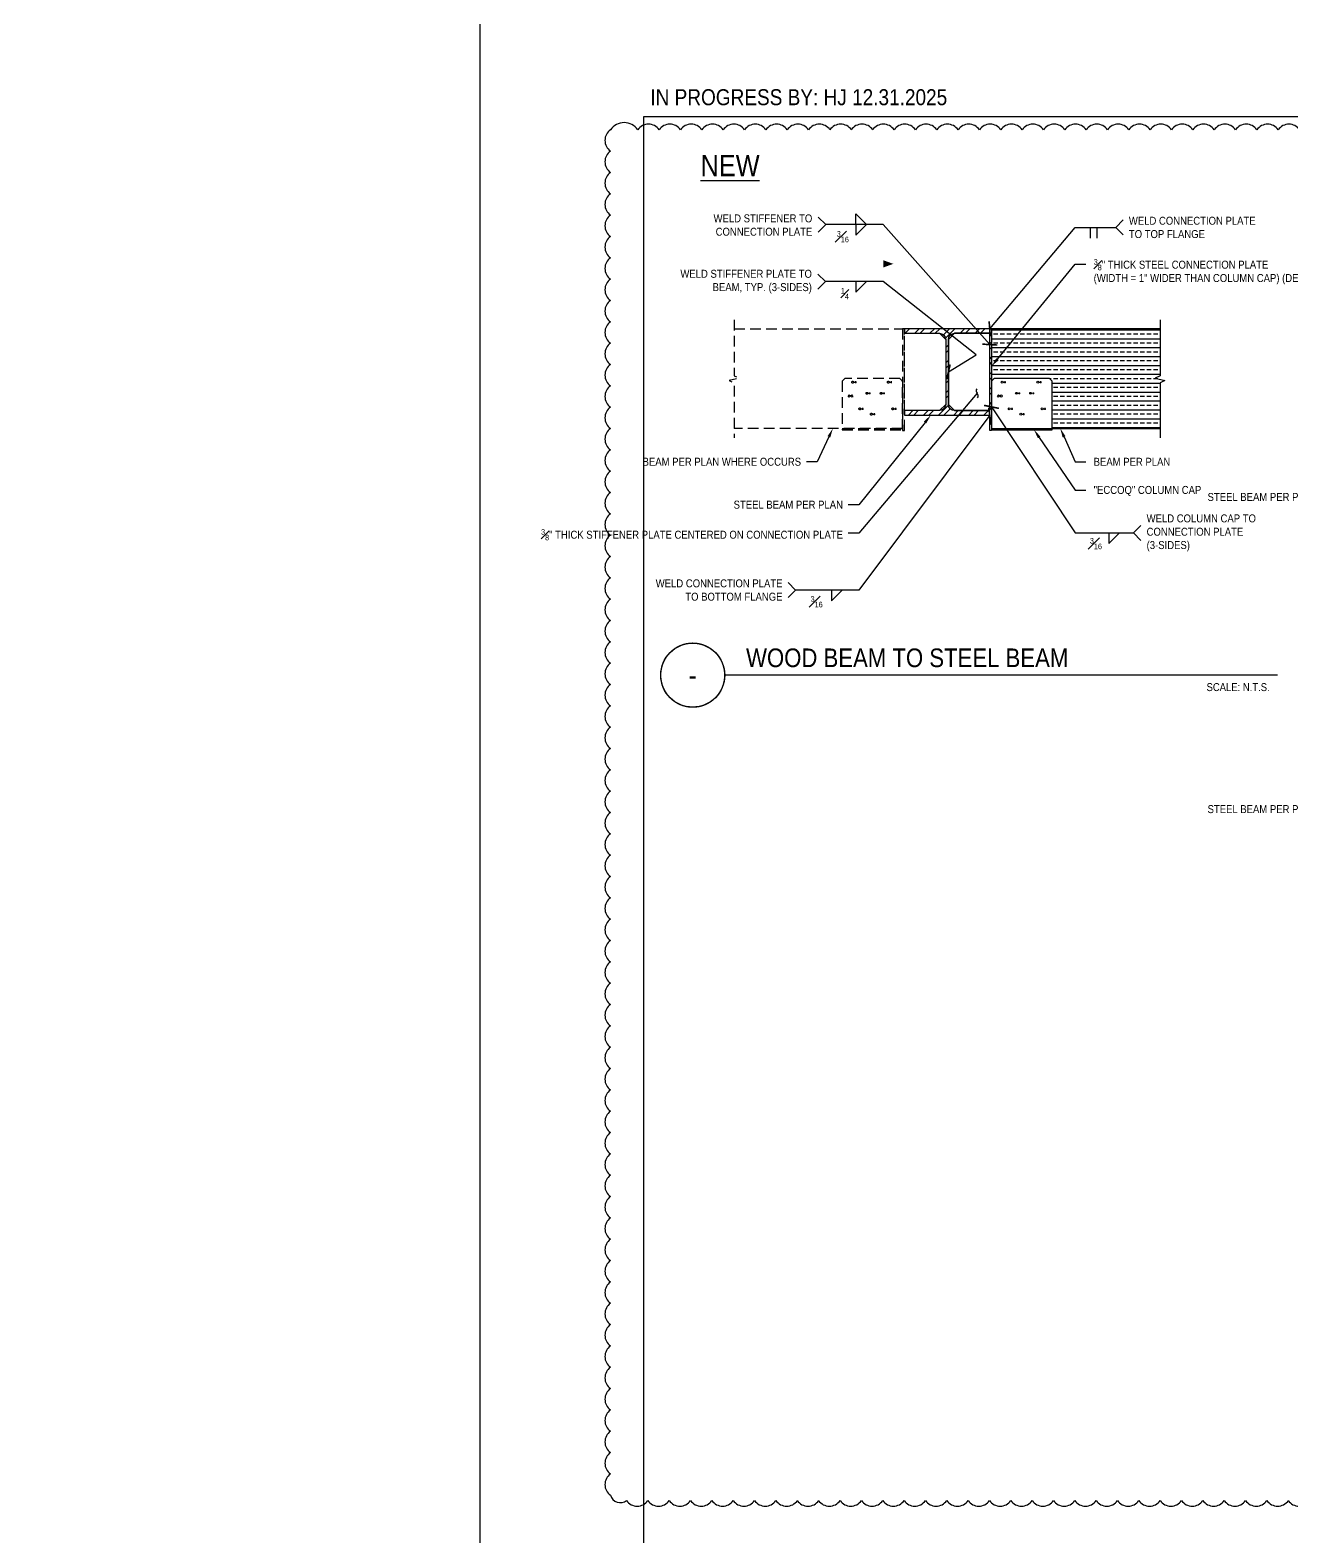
# Model space of a CAD drawing. Header units: inches. Extents: x -16404 to 14624, y -1591 to 16152.
# Drawn here: x -5856.7 to -5679.4, y 8576.3 to 8788.2 of the extents above; entities that cross this region are included whole.
import ezdxf
from ezdxf import colors
from ezdxf.entities.mleader import LeaderData, LeaderLine
from ezdxf.enums import TextEntityAlignment as Align
from ezdxf.math import Vec2, Vec3

# ---------------------------------------------------------------- set-up
doc = ezdxf.new("R2010")
doc.units = ezdxf.units.IN
doc.header["$LTSCALE"] = 24
doc.header["$MEASUREMENT"] = 0
doc.linetypes.add('HIDDEN4', pattern=[0.09375, 0.0625, -0.03125])
doc.layers.get('0').update_dxf_attribs({"linetype": 'CONTINUOUS'})
doc.layers.add('DESIGNER COMMENTS', color=221, linetype='CONTINUOUS', plot=False)
doc.layers.add('S-ANNO-GRID-NONPLOT', color=251, linetype='CONTINUOUS', plot=False)
for name, color, linetype in [('S-ANNO-DIMS', 2, 'CONTINUOUS'), ('S-ANNO-NOTE', 4, 'CONTINUOUS'), ('S-BREAK', 2, 'CONTINUOUS'), ('S-STEEL', 4, 'CONTINUOUS'), ('S-WOOD', 3, 'CONTINUOUS')]:
    doc.layers.add(name, color=color, linetype=linetype)
doc.layers.add('S-HATCH1', color=1, linetype='CONTINUOUS', transparency=0.5)
doc.styles.add('Arial', font='arial.ttf', dxfattribs={"width": 0.85})
doc.dimstyles.new('DIM-12$7', dxfattribs={"dimscale": 12, "dimtxt": 0.09375, "dimasz": 0.125, "dimexe": 0.0625, "dimexo": 0.0625, "dimgap": 0.0625, "dimtad": 1, "dimdec": 4, "dimzin": 11, "dimdsep": 46, "dimlunit": 4, "dimtxsty": 'Arial', "dimblk": 'ARCHTICK', "dimcen": 0.125, "dimclrd": 256, "dimclre": 256, "dimclrt": 4, "dimadec": 0, "dimazin": 0, "dimtfac": 0.75, "dimtdec": 4, "dimtofl": 0, "dimtmove": 0, "dimatfit": 3, "dimldrblk": 'ARCHTICK', "dimfxl": 1, "dimfrac": 1, "dimtolj": 1, "dimtzin": 11, "dimarcsym": 0})

# ---------------------------------------------------------------- blocks, each defined once
blk = doc.blocks.new('W12x65')
at = {"layer": 'S-HATCH1'}
h = blk.add_hatch(dxfattribs=at)
h.set_pattern_fill('STEEL', color=256, scale=12, style=0)
h.set_pattern_definition([(45, (-80.6333, -609.727), (-1.06066, 1.06066), []), (45, (-80.6333, -608.977), (-1.06066, 1.06066), [])])
edge = h.paths.add_edge_path()
edge.add_line((6, -6.0625), (6, -5.4375))
edge.add_line((6, -5.4375), (1.0625, -5.4375))
edge.add_arc((1.0625, -4.5625), 0.875, 180, 270, ccw=False)
edge.add_line((0.1875, -4.5625), (0.1875, 4.5625))
edge.add_arc((1.0625, 4.5625), 0.875, 90, 180, ccw=False)
edge.add_line((1.0625, 5.4375), (6, 5.4375))
edge.add_line((6, 5.4375), (6, 6.0625))
edge.add_line((6, 6.0625), (-6, 6.0625))
edge.add_line((-6, 6.0625), (-6, 5.4375))
edge.add_line((-6, 5.4375), (-1.0625, 5.4375))
edge.add_arc((-1.0625, 4.5625), 0.875, 0, 90, ccw=False)
edge.add_line((-0.1875, 4.5625), (-0.1875, -4.5625))
edge.add_arc((-1.0625, -4.5625), 0.875, -90, 0, ccw=False)
edge.add_line((-1.0625, -5.4375), (-6, -5.4375))
edge.add_line((-6, -5.4375), (-6, -6.0625))
edge.add_line((-6, -6.0625), (6, -6.0625))
at = {"layer": 'S-STEEL'}
blk.add_lwpolyline([(6, -6.0625), (6, -5.4375), (1.0625, -5.4375, -0.41421356), (0.1875, -4.5625), (0.1875, 4.5625, -0.41421356), (1.0625, 5.4375), (6, 5.4375), (6, 6.0625), (-6, 6.0625), (-6, 5.4375), (-1.0625, 5.4375, -0.41421356), (-0.1875, 4.5625), (-0.1875, -4.5625, -0.41421356), (-1.0625, -5.4375), (-6, -5.4375), (-6, -6.0625)], format="xyb", close=True, dxfattribs=at)
blk = doc.blocks.new('_ARCHTICK')
at = {"color": 0, "linetype": 'ByBlock', "const_width": 0.15}
blk.add_lwpolyline([(-0.5, -0.5), (0.5, 0.5)], dxfattribs=at)
blk = doc.blocks.new('_Integral')
at = {"color": 0, "linetype": 'ByBlock', "lineweight": -2}
for centre, start, end in [((0.44, -0.09), 102, 168), ((-0.44, 0.09), 282, 348)]:
    blk.add_arc(centre, 0.454, start, end, dxfattribs=at)
blk = doc.blocks.new('*U321')
at = {"const_width": 0.188}
for points in [[(-4.5, 0, -1), (4.5, 0, 3.732051)], [(-4.5, 0, 1), (4.5, 0, -3.732051)]]:
    blk.add_lwpolyline(points, format="xyb", dxfattribs=at)
blk.add_lwpolyline([(4.5, 0), (82.21, 0)], dxfattribs=at)
blk.add_circle((0, 0), 4.5)
at = {"style": 'Arial', "width": 0.85}
for tag, p in [('DWG_TITLE_1', (7.5, 6.19)), ('DWG_TITLE_2', (7.5, 2.44))]:
    blk.add_attdef(tag, text='', height=2.62, dxfattribs=at).set_placement(p, align=Align.MIDDLE_LEFT)
blk.add_attdef('#', text='', height=3, dxfattribs=at).set_placement((0, 0), align=Align.MIDDLE_CENTER)
blk.add_attdef('SCALE', text='', height=1.12, dxfattribs=at).set_placement((81.08, -1.12), align=Align.TOP_RIGHT)

msp = doc.modelspace()

# ---------------------------------------------------------------- hatches: boundary and pattern name
at = {"layer": 'S-HATCH1'}
h = msp.add_hatch(dxfattribs=at)
h.set_pattern_fill('STEEL', color=256, scale=12, style=0)
h.set_pattern_definition([(45, (-18679.8345, 3956.58), (-1.06066017, 1.06066017), []), (45, (-18679.8345, 3957.33), (-1.06066017, 1.06066017), [])])
h.paths.add_polyline_path([(-5721.56456, 8731.84968), (-5721.81456, 8731.84968), (-5721.81456, 8746.15523), (-5721.56456, 8746.15523)])
h = msp.add_hatch(dxfattribs=at)
h.set_pattern_fill('ANSI33', color=252, scale=5, angle=135, style=0)
h.set_pattern_definition([(180, (-18697.863, 3947.2595), (-2e-16, -1.25), []), (180, (-18698.488, 3947.8845), (-2e-16, -1.25), [0.625, -0.3125])])
h.paths.add_polyline_path([(-5697.88129, 8746.15523), (-5721.56456, 8746.15523), (-5721.56456, 8738.78023), (-5721.18956, 8739.15523), (-5713.43956, 8739.15523), (-5713.06456, 8738.78023), (-5713.06456, 8732.15523), (-5697.88129, 8732.15523), (-5697.88129, 8738.57011), (-5697.19008, 8738.88966), (-5698.57381, 8739.22676), (-5697.88129, 8739.54691)])

# ---------------------------------------------------------------- linework, layer by layer
at = {"layer": 'DESIGNER COMMENTS'}
msp.add_lwpolyline([(-5678.26538, 8774.1469, 0.52056705), (-5681.26538, 8774.1469, 0.52056705), (-5684.26538, 8774.1469, 0.52056705), (-5687.26538, 8774.1469, 0.52056705), (-5690.26538, 8774.1469, 0.52056705), (-5693.26538, 8774.1469, 0.52056705), (-5696.26538, 8774.1469, 0.52056705), (-5699.26538, 8774.1469, 0.52056705), (-5702.26538, 8774.1469, 0.52056705), (-5705.26538, 8774.1469, 0.52056705), (-5708.26538, 8774.1469, 0.52056705), (-5711.26538, 8774.1469, 0.52056705), (-5714.26538, 8774.1469, 0.52056705), (-5717.26538, 8774.1469, 0.52056705), (-5720.26538, 8774.1469, 0.52056705), (-5723.26538, 8774.1469, 0.52056705), (-5726.26538, 8774.1469, 0.52056705), (-5729.26538, 8774.1469, 0.52056705), (-5732.26538, 8774.1469, 0.52056705), (-5735.26538, 8774.1469, 0.52056705), (-5738.26538, 8774.1469, 0.52056705), (-5741.26538, 8774.1469, 0.52056705), (-5744.26538, 8774.1469, 0.52056705), (-5747.26538, 8774.1469, 0.52056705), (-5750.26538, 8774.1469, 0.52056705), (-5753.26538, 8774.1469, 0.52056705), (-5756.26538, 8774.1469, 0.52056705), (-5759.26538, 8774.1469, 0.52056705), (-5762.26538, 8774.1469, 0.52056705), (-5765.26538, 8774.1469, 0.52056705), (-5768.26538, 8774.1469, 0.52056705), (-5771.26538, 8774.1469, 0.52056705), (-5775.11211, 8774.1469, 0.52056705), (-5775.11211, 8771.1469, 0.52056705), (-5775.11211, 8768.1469, 0.52056705), (-5775.11211, 8765.1469, 0.52056705), (-5775.11211, 8762.1469, 0.52056705), (-5775.11211, 8759.1469, 0.52056705), (-5775.11211, 8756.1469, 0.52056705), (-5775.11211, 8753.1469, 0.52056705), (-5775.11211, 8750.1469, 0.52056705), (-5775.11211, 8747.1469, 0.52056705), (-5775.11211, 8744.1469, 0.52056705), (-5775.11211, 8741.1469, 0.52056705), (-5775.11211, 8738.1469, 0.52056705), (-5775.11211, 8735.1469, 0.52056705), (-5775.11211, 8732.1469, 0.52056705), (-5775.11211, 8729.1469, 0.52056705), (-5775.11211, 8726.1469, 0.52056705), (-5775.11211, 8723.1469, 0.52056705), (-5775.11211, 8720.1469, 0.52056705), (-5775.11211, 8717.1469, 0.52056705), (-5775.11211, 8714.1469, 0.52056705), (-5775.11211, 8711.1469, 0.52056705), (-5775.11211, 8708.1469, 0.52056705), (-5775.11211, 8705.1469, 0.52056705), (-5775.11211, 8702.1469, 0.52056705), (-5775.11211, 8699.1469, 0.52056705), (-5775.11211, 8696.1469, 0.52056705), (-5775.11211, 8693.1469, 0.52056705), (-5775.11211, 8690.1469, 0.52056705), (-5775.11211, 8687.1469, 0.52056705), (-5775.11211, 8684.1469, 0.52056705), (-5775.11211, 8681.1469, 0.52056705), (-5775.11211, 8678.1469, 0.52056705), (-5775.11211, 8675.1469, 0.52056705), (-5775.11211, 8672.1469, 0.52056705), (-5775.11211, 8669.1469, 0.52056705), (-5775.11211, 8666.1469, 0.52056705), (-5775.11211, 8663.1469, 0.52056705), (-5775.11211, 8660.1469, 0.52056705), (-5775.11211, 8657.1469, 0.52056705), (-5775.11211, 8654.1469, 0.52056705), (-5775.11211, 8651.1469, 0.52056705), (-5775.11211, 8648.1469, 0.52056705), (-5775.11211, 8645.1469, 0.52056705), (-5775.11211, 8642.1469, 0.52056705), (-5775.11211, 8639.1469, 0.52056705), (-5775.11211, 8636.1469, 0.52056705), (-5775.11211, 8633.1469, 0.52056705), (-5775.11211, 8630.1469, 0.52056705), (-5775.11211, 8627.1469, 0.52056705), (-5775.11211, 8624.1469, 0.52056705), (-5775.11211, 8621.1469, 0.52056705), (-5775.11211, 8618.1469, 0.52056705), (-5775.11211, 8615.1469, 0.52056705), (-5775.11211, 8612.1469, 0.52056705), (-5775.11211, 8609.1469, 0.52056705), (-5775.11211, 8606.1469, 0.52056705), (-5775.11211, 8603.1469, 0.52056705), (-5775.11211, 8600.1469, 0.52056705), (-5775.11211, 8597.1469, 0.52056705), (-5775.11211, 8594.1469, 0.52056705), (-5775.11211, 8591.1469, 0.52056705), (-5775.11211, 8588.1469, 0.52056705), (-5775.11211, 8585.1469, 0.52056705), (-5775.11211, 8582.1469, 0.52056705), (-5772.85487, 8581.40414, 0.52056705), (-5769.85487, 8581.40414, 0.52056705), (-5766.85487, 8581.40414, 0.52056705), (-5763.85487, 8581.40414, 0.52056705), (-5760.85487, 8581.40414, 0.52056705), (-5757.85487, 8581.40414, 0.52056705), (-5754.85487, 8581.40414, 0.52056705), (-5751.85487, 8581.40414, 0.52056705), (-5748.85487, 8581.40414, 0.52056705), (-5745.85487, 8581.40414, 0.52056705), (-5742.85487, 8581.40414, 0.52056705), (-5739.85487, 8581.40414, 0.52056705), (-5736.85487, 8581.40414, 0.52056705), (-5733.85487, 8581.40414, 0.52056705), (-5730.85487, 8581.40414, 0.52056705), (-5727.85487, 8581.40414, 0.52056705), (-5724.85487, 8581.40414, 0.52056705), (-5721.85487, 8581.40414, 0.52056705), (-5718.85487, 8581.40414, 0.52056705), (-5715.85487, 8581.40414, 0.52056705), (-5712.85487, 8581.40414, 0.52056705), (-5709.85487, 8581.40414, 0.52056705), (-5706.85487, 8581.40414, 0.52056705), (-5703.85487, 8581.40414, 0.52056705), (-5700.85487, 8581.40414, 0.52056705), (-5697.85487, 8581.40414, 0.52056705), (-5694.85487, 8581.40414, 0.52056705), (-5691.85487, 8581.40414, 0.52056705), (-5688.85487, 8581.40414, 0.52056705), (-5685.85487, 8581.40414, 0.52056705), (-5682.85487, 8581.40414, 0.52056705), (-5679.85487, 8581.40414, 0.52056705), (-5676.85487, 8581.40414, 0.52056705)], format="xyb", dxfattribs=at)
msp.add_lwpolyline([(-5770.42937, 8776.0066), (-5572.20566, 8776.0066), (-5572.20566, 8392.37727), (-5770.42937, 8392.37727)], close=True, dxfattribs=at)
at = {"layer": 'S-ANNO-DIMS'}
msp.add_line((-5736.76981, 8752.78898), (-5744.90333, 8752.78898), dxfattribs=at)
at = {"layer": 'S-ANNO-GRID-NONPLOT'}
msp.add_lwpolyline([(-3178.46748, 7440), (-5793.41764, 7440), (-5793.41764, 9000), (-3178.46748, 9000)], close=True, dxfattribs=at)
at = {"layer": 'S-ANNO-NOTE'}
for p, q in [((-5707.6484, 8758.90993), (-5707.6484, 8760.40993)), ((-5706.73469, 8758.90993), (-5706.73469, 8760.40993))]:
    msp.add_line(p, q, dxfattribs=at)
for points in [[(-5740.65096, 8760.80187), (-5740.65096, 8762.30187), (-5739.15096, 8760.80187)], [(-5745.9062, 8759.74121), (-5744.84554, 8760.80187), (-5745.9062, 8761.86253)], [(-5740.65096, 8760.80187), (-5740.65096, 8759.30187), (-5739.15096, 8760.80187)], [(-5703.05351, 8759.34927), (-5704.11417, 8760.40993), (-5703.05351, 8761.47059)], [(-5745.96399, 8751.72832), (-5744.90333, 8752.78898), (-5745.96399, 8753.84964)], [(-5740.63955, 8752.78898), (-5740.63955, 8751.28898), (-5739.13955, 8752.78898)], [(-5700.55847, 8716.39904), (-5701.61913, 8717.4597), (-5700.55847, 8718.52036)], [(-5705.06357, 8717.4597), (-5705.06357, 8715.9597), (-5703.56357, 8717.4597)], [(-5750.14931, 8708.36287), (-5749.08865, 8709.42353), (-5750.14931, 8710.48419)], [(-5744.03731, 8709.42353), (-5744.03731, 8707.92353), (-5742.53731, 8709.42353)]]:
    msp.add_lwpolyline(points, dxfattribs=at)
msp.add_lwpolyline([(-5736.78122, 8752.80187, 0, 0, 0), (-5736.78122, 8755.28884, 1.02606, 0, 0), (-5735.37168, 8755.28884, 0, 0, 0)], format="xyseb", dxfattribs=at)
at = {"layer": 'S-BREAK', "color": 1, "linetype": 'HIDDEN4', "flags": 128}
msp.add_lwpolyline([(-5757.74783, 8747.42053), (-5757.74783, 8739.54691), (-5757.05531, 8739.22676), (-5758.43905, 8738.88966), (-5757.74783, 8738.57011), (-5757.74783, 8730.84834)], dxfattribs=at)
at = {"layer": 'S-BREAK', "flags": 128}
msp.add_lwpolyline([(-5697.88129, 8747.42053), (-5697.88129, 8739.54691), (-5698.57381, 8739.22676), (-5697.19008, 8738.88966), (-5697.88129, 8738.57011), (-5697.88129, 8730.84834)], dxfattribs=at)
at = {"layer": 'S-STEEL', "color": 1, "linetype": 'HIDDEN4'}
for p, q in [((-5742.18956, 8739.15523), (-5742.56456, 8738.78023)), ((-5742.56456, 8738.78023), (-5742.56456, 8731.97468)), ((-5734.43956, 8739.15523), (-5742.18956, 8739.15523)), ((-5740.68956, 8738.78794), (-5740.68956, 8738.52252)), ((-5735.68956, 8738.78794), (-5735.68956, 8738.52252)), ((-5734.43956, 8739.15523), (-5734.06456, 8738.78023)), ((-5734.06456, 8731.97468), (-5734.06456, 8738.78023)), ((-5741.73265, 8736.72082), (-5741.56056, 8736.89291)), ((-5741.56056, 8736.54873), (-5741.73265, 8736.72082)), ((-5741.56056, 8736.89291), (-5741.38846, 8736.72082)), ((-5741.38846, 8736.72082), (-5741.56056, 8736.54873)), ((-5741.33333, 8736.74916), (-5741.20896, 8736.87234)), ((-5741.33333, 8736.69248), (-5741.20896, 8736.5693)), ((-5741.03778, 8736.74916), (-5741.16215, 8736.87234)), ((-5741.03778, 8736.69248), (-5741.16215, 8736.5693)), ((-5740.81751, 8738.65523), (-5740.55191, 8738.65523)), ((-5738.81751, 8737.09273), (-5738.55191, 8737.09273)), ((-5738.68956, 8737.22544), (-5738.68956, 8736.96002)), ((-5736.81751, 8737.09273), (-5736.55191, 8737.09273)), ((-5736.68956, 8737.22544), (-5736.68956, 8736.96002)), ((-5735.81751, 8738.65523), (-5735.55191, 8738.65523)), ((-5739.81751, 8734.90523), (-5739.55191, 8734.90523)), ((-5739.68956, 8735.03794), (-5739.68956, 8734.77252)), ((-5735.19251, 8734.90523), (-5734.92691, 8734.90523)), ((-5735.06456, 8735.03794), (-5735.06456, 8734.77252)), ((-5738.19251, 8734.15523), (-5737.92691, 8734.15523)), ((-5738.06456, 8734.28794), (-5738.06456, 8734.02252)), ((-5742.56456, 8732.15523), (-5734.06456, 8732.15523)), ((-5742.56456, 8731.97468), (-5734.06456, 8731.97468))]:
    msp.add_line(p, q, dxfattribs=at)
at = {"layer": 'S-STEEL', "color": 2}
for p, q in [((-5721.18956, 8739.15523), (-5721.56456, 8738.78023)), ((-5721.56456, 8738.78023), (-5721.56456, 8731.97468)), ((-5713.43956, 8739.15523), (-5721.18956, 8739.15523)), ((-5719.68956, 8738.78794), (-5719.68956, 8738.52252)), ((-5714.68956, 8738.78794), (-5714.68956, 8738.52252)), ((-5713.43956, 8739.15523), (-5713.06456, 8738.78023)), ((-5713.06456, 8731.97468), (-5713.06456, 8738.78023)), ((-5720.73265, 8736.72082), (-5720.56056, 8736.89291)), ((-5720.56056, 8736.54873), (-5720.73265, 8736.72082)), ((-5720.56056, 8736.89291), (-5720.38846, 8736.72082)), ((-5720.38846, 8736.72082), (-5720.56056, 8736.54873)), ((-5720.33333, 8736.74916), (-5720.20896, 8736.87234)), ((-5720.33333, 8736.69248), (-5720.20896, 8736.5693)), ((-5720.03778, 8736.74916), (-5720.16215, 8736.87234)), ((-5720.03778, 8736.69248), (-5720.16215, 8736.5693)), ((-5719.81751, 8738.65523), (-5719.55191, 8738.65523)), ((-5717.81751, 8737.09273), (-5717.55191, 8737.09273)), ((-5717.68956, 8737.22544), (-5717.68956, 8736.96002)), ((-5715.81751, 8737.09273), (-5715.55191, 8737.09273)), ((-5715.68956, 8737.22544), (-5715.68956, 8736.96002)), ((-5714.81751, 8738.65523), (-5714.55191, 8738.65523)), ((-5718.81751, 8734.90523), (-5718.55191, 8734.90523)), ((-5718.68956, 8735.03794), (-5718.68956, 8734.77252)), ((-5714.19251, 8734.90523), (-5713.92691, 8734.90523)), ((-5714.06456, 8735.03794), (-5714.06456, 8734.77252)), ((-5717.19251, 8734.15523), (-5716.92691, 8734.15523)), ((-5717.06456, 8734.28794), (-5717.06456, 8734.02252)), ((-5721.56456, 8732.15523), (-5713.06456, 8732.15523)), ((-5721.56456, 8731.97468), (-5713.06456, 8731.97468))]:
    msp.add_line(p, q, dxfattribs=at)
at = {"layer": 'S-STEEL', "color": 1, "linetype": 'HIDDEN4'}
msp.add_lwpolyline([(-5734.06456, 8731.84884), (-5733.81456, 8731.84884), (-5733.81456, 8746.15523), (-5734.06456, 8746.15523)], close=True, dxfattribs=at)
at = {"layer": 'S-STEEL'}
for points in [[(-5721.81456, 8745.53023), (-5726.75206, 8745.53023), (-5727.62706, 8744.65523), (-5727.62706, 8735.53023), (-5726.75206, 8734.65523), (-5721.81456, 8734.65523)], [(-5721.56456, 8731.84968), (-5721.81456, 8731.84968), (-5721.81456, 8746.15523), (-5721.56456, 8746.15523)]]:
    msp.add_lwpolyline(points, close=True, dxfattribs=at)
at = {"layer": 'S-STEEL', "color": 1, "linetype": 'HIDDEN4'}
for centre in [(-5741.06456, 8738.65523), (-5736.06456, 8738.65523), (-5739.06456, 8737.09273), (-5737.06456, 8737.09273), (-5740.06456, 8734.90523), (-5735.43956, 8734.90523), (-5738.43956, 8734.15523)]:
    msp.add_circle(centre, 0.1328, dxfattribs=at)
at = {"layer": 'S-STEEL', "color": 2}
for centre in [(-5720.06456, 8738.65523), (-5715.06456, 8738.65523), (-5718.06456, 8737.09273), (-5716.06456, 8737.09273), (-5719.06456, 8734.90523), (-5714.43956, 8734.90523), (-5717.43956, 8734.15523)]:
    msp.add_circle(centre, 0.1328, dxfattribs=at)
at = {"layer": 'S-WOOD', "color": 1, "linetype": 'HIDDEN4'}
msp.add_lwpolyline([(-5757.74783, 8746.15523), (-5734.06456, 8746.15523), (-5734.06456, 8732.15523), (-5757.74783, 8732.15523)], dxfattribs=at)
msp.add_lwpolyline([(-5733.81456, 8745.53023), (-5728.87706, 8745.53023), (-5728.00206, 8744.65523), (-5728.00206, 8735.53023), (-5728.87706, 8734.65523), (-5733.81456, 8734.65523)], close=True, dxfattribs=at)
at = {"layer": 'S-WOOD'}
msp.add_lwpolyline([(-5697.88129, 8746.15523), (-5721.56456, 8746.15523), (-5721.56456, 8732.15523), (-5697.88129, 8732.15523)], dxfattribs=at)

# ---------------------------------------------------------------- block references
at = {"layer": 'S-ANNO-NOTE'}
msp.add_blockref('*U321', (-5763.55715, 8697.46147), dxfattribs=at).add_auto_attribs({'#': '-', 'DWG_TITLE_2': 'WOOD BEAM TO STEEL BEAM', 'SCALE': 'SCALE: N.T.S.'})
at = {"layer": 'S-STEEL'}
msp.add_blockref('W12x65', (-5727.81456, 8740.09273), dxfattribs=at)

# ---------------------------------------------------------------- texts
at = {"layer": 'DESIGNER COMMENTS', "insert": (-5769.51472, 8779.84791), "char_height": 2.25, "width": 42.9137331, "attachment_point": 1, "style": 'Arial'}
msp.add_mtext('\\A1;IN PROGRESS BY: HJ 12.31.2025', dxfattribs=at)
at = {"layer": 'S-ANNO-NOTE', "color": 4, "char_height": 1.125, "style": 'Arial'}
for s, insert, width, attachment_point in [('WELD STIFFENER TO CONNECTION PLATE', (-5746.74982, 8760.73907), 15.0473442, 6), ('\\A1;{\\H0.7x;\\S3#16;} ', (-5741.61134, 8759.90223), 3.6570708, 3), ('WELD CONNECTION PLATE TO TOP FLANGE', (-5702.26175, 8760.40993), 17.8691579, 4), ('WELD STIFFENER PLATE TO BEAM, TYP. (3-SIDES)', (-5746.80761, 8752.78898), 20.3312475, 6), ('\\A1;{\\H0.7x;\\S1#4;}', (-5741.59994, 8751.88934), 3.6570708, 3), ('WELD COLUMN CAP TO CONNECTION PLATE (3-SIDES)', (-5699.76671, 8717.4597), 18.0101604, 4), ('\\A1;{\\H0.7x;\\S3#16;} ', (-5707.74433, 8716.75021), 2.0903287, 1), ('WELD CONNECTION PLATE TO BOTTOM FLANGE', (-5750.94107, 8709.42353), 18.8929701, 6), ('\\A1;{\\H0.7x;\\S3#16;}', (-5746.99038, 8708.57477), 2.0903287, 1)]:
    msp.add_mtext(s, dxfattribs=dict(at, insert=insert, width=width, attachment_point=attachment_point))

# ---------------------------------------------------------------- leaders
at = {"layer": 'DESIGNER COMMENTS'}
ml = msp.add_multileader_mtext('Standard', dxfattribs=at)
ml.set_content('{\\L\\C256;NEW}', color=4, style='Arial')
ml.set_leader_properties(color=2)
ml.build(insert=Vec2(0, 0))
ml.multileader.update_dxf_attribs({"dogleg_length": 0.36, "arrow_head_size": 1.3125, "scale": 12})
ctx = ml.context
ctx.base_point, ctx.scale, ctx.char_height, ctx.arrow_head_size, ctx.landing_gap_size, ctx.plane_origin = Vec3(-5763.54033, 8768.81856), 12, 3, 1.3125, 1.08, Vec3(-5804.78309, 8473.68794)
notes = []
notes.append((ctx, [(0, (0, 0, 0), (0, 0), (1, 0), 1, [])]))
ctx.mtext.insert, ctx.mtext.width, ctx.mtext.flow_direction = Vec3(-5762.46033, 8770.61856), 16.4652379, 5
at = {"layer": 'S-ANNO-DIMS'}
for points in [[(-5721.78871, 8743.93913), (-5736.78122, 8760.80187), (-5744.84554, 8760.80187)], [(-5721.81456, 8746.15523), (-5709.7887, 8760.40993), (-5704.11417, 8760.40993)], [(-5727.62706, 8740.09273), (-5723.72393, 8742.49112), (-5736.76981, 8752.78898)], [(-5721.56456, 8735.18521), (-5709.7887, 8717.4597), (-5701.61913, 8717.4597)], [(-5721.81456, 8734.03023), (-5740.19271, 8709.42353), (-5749.08865, 8709.42353)]]:
    msp.add_leader(points, dimstyle='DIM-12$7', dxfattribs=at)
at = {"layer": 'S-ANNO-NOTE'}
ml = msp.add_multileader_mtext('Standard', dxfattribs=at)
ml.set_content('\\A1;{\\H0.7x;\\S3#8;}" THICK STEEL CONNECTION PLATE\\P(WIDTH = 1" WIDER THAN COLUMN CAP) (DEPTH = WOOD OR STEEL BEAM DEPTH, WHICHEVER IS LARGER)', color=4, style='Arial')
ml.set_leader_properties(color=2)
ml.build(insert=Vec2(0, 0))
ml.multileader.update_dxf_attribs({"dogleg_length": 0.36, "arrow_head_size": 1.3125, "scale": 12})
ctx = ml.context
ctx.base_point, ctx.scale, ctx.char_height, ctx.arrow_head_size, ctx.landing_gap_size, ctx.plane_origin = Vec3(-5708.2887, 8755.23407), 12, 1.125, 1.3125, 1.08, Vec3(-5753.49548, 9053.5689)
notes.append((ctx, [(0, (1, 1, 0), (-5709.7887, 8755.23407), (1, 0), 1.5, [(0, [(-5721.56456, 8740.87889)], 0, [])])]))
ctx.mtext.insert, ctx.mtext.width, ctx.mtext.flow_direction = Vec3(-5707.2087, 8755.96195), 26.9736838, 5
ml = msp.add_multileader_mtext('Standard', dxfattribs=at)
ml.set_content('\\A1;{\\C4;"MST60" STRAP}', color=4, style='Arial')
ml.set_leader_properties(color=2)
ml.build(insert=Vec2(0, 0))
ml.multileader.update_dxf_attribs({"dogleg_length": 0.36, "arrow_head_size": 1.3125, "scale": 12})
ctx = ml.context
ctx.base_point, ctx.scale, ctx.char_height, ctx.arrow_head_size, ctx.landing_gap_size, ctx.plane_origin = Vec3(-5655.90868, 8753.97287), 12, 1.125, 1.3125, 1.08, Vec3(-5598.36439, 9058.51297)
ctx.text_align_type = 2
notes.append((ctx, [(0, (1, 1, 0), (-5642.28893, 8753.97287), (-1, 0), 1.5, [(0, [(-5637.52802, 8747.40523)], 0, [])])]))
ctx.mtext.insert, ctx.mtext.width, ctx.mtext.alignment, ctx.mtext.flow_direction = Vec3(-5644.86893, 8754.54496), 17.2583386, 3, 5
ml = msp.add_multileader_mtext('Standard', dxfattribs=at)
ml.set_content('\\A1;{\\H0.7x;\\C4;\\S3#8;\\H1.42857x;" THICK STIFFENER PLATE CENTERED ON CONNECTION PLATE}', color=256, style='Arial')
ml.set_leader_properties(color=2)
ml.set_arrow_properties(name='INTEGRAL')
ml.build(insert=Vec2(0, 0))
ml.multileader.update_dxf_attribs({"dogleg_length": 0.36, "arrow_head_size": 1.3125, "scale": 12})
ctx = ml.context
ctx.base_point, ctx.scale, ctx.char_height, ctx.arrow_head_size, ctx.landing_gap_size, ctx.plane_origin = Vec3(-5766.7317, 8717.42353), 12, 1.125, 1.3125, 0.75, Vec3(-5695.57217, 9015.75836)
ctx.text_align_type = 2
notes.append((ctx, [(0, (1, 1, 0), (-5740.19271, 8717.42353), (-1, 0), 1.5, [(0, [(-5723.57824, 8737.09164)], 0, [])])]))
ctx.mtext.insert, ctx.mtext.width, ctx.mtext.alignment, ctx.mtext.flow_direction = Vec3(-5742.44271, 8717.99563), 24.332059, 3, 5
ml = msp.add_multileader_mtext('Standard', dxfattribs=at)
ml.set_content('\\A1;{\\C4;STEEL BEAM PER PLAN}', color=256, style='Arial')
ml.set_leader_properties(color=2)
ml.build(insert=Vec2(0, 0))
ml.multileader.update_dxf_attribs({"dogleg_length": 0.36, "arrow_head_size": 1.3125, "scale": 12})
ctx = ml.context
ctx.base_point, ctx.scale, ctx.char_height, ctx.arrow_head_size, ctx.landing_gap_size, ctx.plane_origin = Vec3(-5758.39096, 8721.42353), 12, 1.125, 1.3125, 0.75, Vec3(-5695.43156, 9019.75836)
ctx.text_align_type = 2
notes.append((ctx, [(0, (1, 1, 0), (-5740.19271, 8721.42353), (-1, 0), 1.5, [(0, [(-5730.07909, 8734.03023)], 0, [])])]))
ctx.mtext.insert, ctx.mtext.width, ctx.mtext.alignment, ctx.mtext.flow_direction = Vec3(-5742.44271, 8721.99563), 24.332059, 3, 5
ml = msp.add_multileader_mtext('Standard', dxfattribs=at)
ml.set_content('\\A1;{\\C4;STEEL BEAM PER PLAN w/ BOLTED WEB NAILERS PER TYPICAL DETAILS}', color=4, style='Arial')
ml.set_leader_properties(color=2)
ml.build(insert=Vec2(0, 0))
ml.multileader.update_dxf_attribs({"dogleg_length": 0.36, "arrow_head_size": 1.3125, "scale": 12})
ctx = ml.context
ctx.base_point, ctx.scale, ctx.char_height, ctx.arrow_head_size, ctx.landing_gap_size, ctx.plane_origin = Vec3(-5671.07207, 8722.50737), 12, 1.125, 1.3125, 1.08, Vec3(-5598.36439, 9024.40773)
ctx.text_align_type = 2
notes.append((ctx, [(0, (1, 1, 0), (-5641.33828, 8722.50737), (-1, 0), 1.5, [(0, [(-5634.96149, 8734.03023)], 0, [])])]))
ctx.mtext.insert, ctx.mtext.width, ctx.mtext.alignment, ctx.mtext.flow_direction = Vec3(-5643.91828, 8723.07947), 26.6099053, 3, 5
ml = msp.add_multileader_mtext('Standard', dxfattribs=at)
ml.set_content('\\A1;{\\C4;BEAM PER PLAN WHERE OCCURS}', color=256, style='Arial')
ml.set_leader_properties(color=2)
ml.build(insert=Vec2(0, 0))
ml.multileader.update_dxf_attribs({"dogleg_length": 0.36, "arrow_head_size": 1.3125, "scale": 12})
ctx = ml.context
ctx.base_point, ctx.scale, ctx.char_height, ctx.arrow_head_size, ctx.landing_gap_size, ctx.plane_origin = Vec3(-5760.12905, 8727.4597), 12, 1.125, 1.3125, 0.75, Vec3(-5695.43156, 9025.79453)
ctx.text_align_type = 2
notes.append((ctx, [(0, (1, 1, 0), (-5746.0826, 8727.4597), (-1, 0), 1.5, [(0, [(-5743.85496, 8732.15523)], 0, [])])]))
ctx.mtext.insert, ctx.mtext.width, ctx.mtext.alignment, ctx.mtext.flow_direction = Vec3(-5748.3326, 8728.0318), 14.8925843, 3, 5
ml = msp.add_multileader_mtext('Standard', dxfattribs=at)
ml.set_content('\\A1;{\\C4;FULL DEPTH LSL LEDGER PER TYPICAL DETAILS}', color=4, style='Arial')
ml.set_leader_properties(color=2)
ml.build(insert=Vec2(0, 0))
ml.multileader.update_dxf_attribs({"dogleg_length": 0.36, "arrow_head_size": 1.3125, "scale": 12})
ctx = ml.context
ctx.base_point, ctx.scale, ctx.char_height, ctx.arrow_head_size, ctx.landing_gap_size, ctx.plane_origin = Vec3(-5663.331, 8728.28371), 12, 1.125, 1.3125, 1.08, Vec3(-5598.36439, 9031.39692)
ctx.text_align_type = 2
notes.append((ctx, [(0, (1, 1, 0), (-5643.01946, 8728.28371), (-1, 0), 1.5, [(0, [(-5640.2662, 8732.15523)], 0, [])])]))
ctx.mtext.insert, ctx.mtext.width, ctx.mtext.alignment, ctx.mtext.flow_direction = Vec3(-5645.59946, 8728.8558), 19.7489956, 3, 5
ml = msp.add_multileader_mtext('Standard', dxfattribs=at)
ml.set_content('\\A1;{\\C4;"ECCOQ" COLUMN CAP}', color=4, style='Arial')
ml.set_leader_properties(color=2)
ml.build(insert=Vec2(0, 0))
ml.multileader.update_dxf_attribs({"dogleg_length": 0.36, "arrow_head_size": 1.3125, "scale": 12})
ctx = ml.context
ctx.base_point, ctx.scale, ctx.char_height, ctx.arrow_head_size, ctx.landing_gap_size, ctx.plane_origin = Vec3(-5708.2887, 8723.4597), 12, 1.125, 1.3125, 1.08, Vec3(-5753.49548, 9021.79453)
notes.append((ctx, [(0, (1, 1, 0), (-5709.7887, 8723.4597), (1, 0), 1.5, [(0, [(-5715.60865, 8731.97468)], 0, [])])]))
ctx.mtext.insert, ctx.mtext.width, ctx.mtext.flow_direction = Vec3(-5707.2087, 8724.06595), 24.332059, 5
ml = msp.add_multileader_mtext('Standard', dxfattribs=at)
ml.set_content('\\A1;{\\C4;BEAM PER PLAN}', color=4, style='Arial')
ml.set_leader_properties(color=2)
ml.build(insert=Vec2(0, 0))
ml.multileader.update_dxf_attribs({"dogleg_length": 0.36, "arrow_head_size": 1.3125, "scale": 12})
ctx = ml.context
ctx.base_point, ctx.scale, ctx.char_height, ctx.arrow_head_size, ctx.landing_gap_size, ctx.plane_origin = Vec3(-5708.2887, 8727.4597), 12, 1.125, 1.3125, 1.08, Vec3(-5753.49548, 9025.94854)
notes.append((ctx, [(0, (1, 1, 0), (-5709.7887, 8727.4597), (1, 0), 1.5, [(0, [(-5711.90878, 8732.15523)], 0, [])])]))
ctx.mtext.insert, ctx.mtext.width, ctx.mtext.flow_direction = Vec3(-5707.2087, 8728.0222), 24.332059, 5
ml = msp.add_multileader_mtext('Standard', dxfattribs=at)
ml.set_content('\\A1;{\\C4;STEEL BEAM PER PLAN w/ BOLTED WEB NAILERS PER TYPICAL DETAILS}', color=4, style='Arial')
ml.set_leader_properties(color=2)
ml.build(insert=Vec2(0, 0))
ml.multileader.update_dxf_attribs({"dogleg_length": 0.36, "arrow_head_size": 1.3125, "scale": 12})
ctx = ml.context
ctx.base_point, ctx.scale, ctx.char_height, ctx.arrow_head_size, ctx.landing_gap_size, ctx.plane_origin = Vec3(-5671.07207, 8678.61897), 12, 1.125, 1.3125, 1.08, Vec3(-5598.36439, 8980.51933)
ctx.text_align_type = 2
notes.append((ctx, [(0, (1, 1, 0), (-5641.33828, 8678.61897), (-1, 0), 1.5, [(0, [(-5634.96149, 8690.14183)], 0, [])])]))
ctx.mtext.insert, ctx.mtext.width, ctx.mtext.alignment, ctx.mtext.flow_direction = Vec3(-5643.91828, 8679.19107), 26.6099053, 3, 5
ml = msp.add_multileader_mtext('Standard', dxfattribs=at)
ml.set_content('\\A1;{\\C4;FULL DEPTH LSL LEDGER PER TYPICAL DETAILS}', color=4, style='Arial')
ml.set_leader_properties(color=2)
ml.build(insert=Vec2(0, 0))
ml.multileader.update_dxf_attribs({"dogleg_length": 0.36, "arrow_head_size": 1.3125, "scale": 12})
ctx = ml.context
ctx.base_point, ctx.scale, ctx.char_height, ctx.arrow_head_size, ctx.landing_gap_size, ctx.plane_origin = Vec3(-5663.331, 8684.39531), 12, 1.125, 1.3125, 1.08, Vec3(-5598.36439, 8987.50852)
ctx.text_align_type = 2
notes.append((ctx, [(0, (1, 1, 0), (-5643.01946, 8684.39531), (-1, 0), 1.5, [(0, [(-5640.2662, 8688.26683)], 0, [])])]))
ctx.mtext.insert, ctx.mtext.width, ctx.mtext.alignment, ctx.mtext.flow_direction = Vec3(-5645.59946, 8684.9674), 19.7489956, 3, 5
for ctx, leaders in notes:
    for number, flags, end, landing, length, lines in leaders:
        leader = LeaderData()
        leader.index, (leader.has_last_leader_line, leader.has_dogleg_vector, leader.attachment_direction) = number, flags
        leader.last_leader_point, leader.dogleg_vector, leader.dogleg_length = Vec3(end), Vec3(landing), length
        for number, points, colour, breaks in lines:
            line = LeaderLine()
            line.index, line.vertices, line.color, line.breaks = number, Vec3.list(points), colors.encode_raw_color(colour), breaks
            leader.lines.append(line)
        ctx.leaders.append(leader)

doc.saveas('drawing.dxf')
